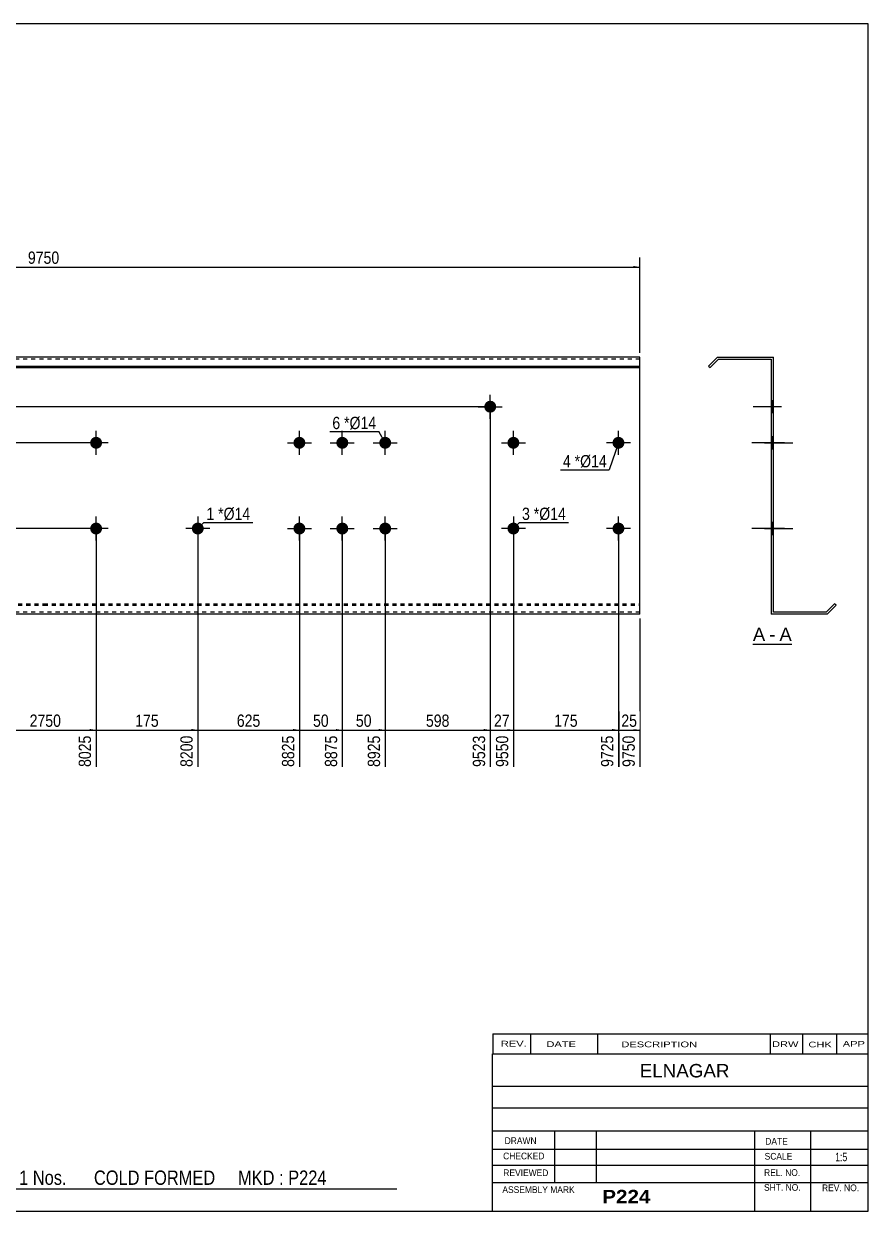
# Model space of a CAD drawing. Header units: millimetres. Extents: x -71 to 331, y -169 to 108.
# Drawn here: x 134.4 to 331.2, y -169.2 to 107.8 of the extents above; entities that cross this region are included whole.
import ezdxf

# ---------------------------------------------------------------- set-up
doc = ezdxf.new("R2010")
doc.units = ezdxf.units.MM
doc.linetypes.add('DXK_LINE_DOT1', pattern=[1.8814, 0.9407, -0.9407])
doc.styles.add('Arial', font='ARIAL.TTF', dxfattribs={"height": 0.2})
doc.styles.add('Arial Bold', font='ARIALBD.TTF', dxfattribs={"height": 0.2})
doc.styles.add('Arial Narrow', font='ARIALN.TTF', dxfattribs={"height": 0.2})

# ---------------------------------------------------------------- blocks, each defined once
blk = doc.blocks.new('Unknown-629085138-1893')
at = {"color": 5, "linetype": 'Continuous'}
for p, q in [((331.25, 107.75), (-68.75, 107.75)), ((-68.75, 107.75), (-68.75, -169.25)), ((331.25, -169.25), (331.25, 107.75)), ((-68.75, -169.25), (331.25, -169.25))]:
    blk.add_line(p, q, dxfattribs=at)
at = {"color": 174, "linetype": 'Continuous', "style": 'Arial'}
blk.add_text('Tekla structures', height=1.9102, rotation=90, dxfattribs=at).set_placement((-69.25, -168.75))
blk = doc.blocks.new('Unknown-629085138-12 - 1237')
at = {"color": 7, "linetype": 'Continuous'}
blk.add_line((304.37, -36.95), (313.4, -36.95), dxfattribs=at)
at = {"color": 0, "linetype": 'Continuous'}
blk.add_wipeout([(307.22, -36.2), (307.22, -33), (304.37, -33), (304.37, -36.2)], dxfattribs=at)
blk.add_wipeout([(309.6, -36.2), (309.6, -33), (308.18, -33), (308.18, -36.2)], dxfattribs=at)
at = {"color": 96, "linetype": 'Continuous', "style": 'Arial'}
blk.add_text('A', height=3.06, dxfattribs=at).set_placement((304.37, -36.2))
at = {"color": 0, "linetype": 'Continuous'}
blk.add_wipeout([(313.4, -36.2), (313.4, -33), (310.56, -33), (310.56, -36.2)], dxfattribs=at)
at = {"color": 96, "linetype": 'Continuous', "style": 'Arial'}
for s, p in [('A', (310.56, -36.2)), ('-', (308.18, -36.2))]:
    blk.add_text(s, height=3.06, dxfattribs=at).set_placement(p)
blk = doc.blocks.new('Part-629085138-1218 - 1203')
at = {"color": 2, "linetype": 'Continuous'}
for p, q in [((0, 30), (0, -30)), ((17.19, 30), (0, 30)), ((0, 27.88), (17.19, 27.88)), ((47.08, 30), (17.29, 30)), ((17.29, 27.88), (47.08, 27.88)), ((91.57, 30), (47.18, 30)), ((47.18, 27.88), (91.57, 27.88)), ((116.06, 30), (91.67, 30)), ((91.67, 27.88), (116.06, 27.88)), ((138.96, 30), (116.16, 30)), ((116.16, 27.88), (138.96, 27.88)), ((163.45, 30), (139.06, 30)), ((139.06, 27.88), (163.45, 27.88)), ((186.35, 30), (163.55, 30)), ((163.55, 27.88), (186.35, 27.88)), ((230.83, 30), (186.45, 30)), ((186.45, 27.88), (230.83, 27.88)), ((260.72, 30), (230.93, 30)), ((230.93, 27.88), (260.72, 27.88)), ((278.02, 30), (260.82, 30)), ((260.82, 27.88), (278.02, 27.88)), ((278.02, 27.88), (278.02, 30)), ((278.02, -30), (278.02, 27.88)), ((0, 27.53), (17.19, 27.53)), ((17.29, 27.53), (47.08, 27.53)), ((47.18, 27.53), (91.57, 27.53)), ((91.67, 27.53), (116.06, 27.53)), ((116.16, 27.53), (138.96, 27.53)), ((139.06, 27.53), (163.45, 27.53)), ((163.55, 27.53), (186.35, 27.53)), ((186.45, 27.53), (230.83, 27.53)), ((230.93, 27.53), (260.72, 27.53)), ((260.82, 27.53), (278.02, 27.53)), ((17.19, -30), (0, -30)), ((47.08, -30), (17.29, -30)), ((91.57, -30), (47.18, -30)), ((116.06, -30), (91.67, -30)), ((138.96, -30), (116.16, -30)), ((163.45, -30), (139.06, -30)), ((186.35, -30), (163.55, -30)), ((230.83, -30), (186.45, -30)), ((260.72, -30), (230.93, -30)), ((278.02, -30), (260.82, -30))]:
    blk.add_line(p, q, dxfattribs=at)
at = {"color": 7, "linetype": 'DXK_LINE_DOT1'}
for p, q in [((17.19, 29.5), (0, 29.5)), ((47.08, 29.5), (17.29, 29.5)), ((91.57, 29.5), (47.18, 29.5)), ((116.06, 29.5), (91.67, 29.5)), ((138.96, 29.5), (116.16, 29.5)), ((163.45, 29.5), (139.06, 29.5)), ((186.35, 29.5), (163.55, 29.5)), ((230.83, 29.5), (186.45, 29.5)), ((260.72, 29.5), (230.93, 29.5)), ((278.02, 29.5), (260.82, 29.5)), ((0, -27.53), (17.19, -27.53)), ((17.29, -27.53), (47.08, -27.53)), ((47.18, -27.53), (91.57, -27.53)), ((91.67, -27.53), (116.06, -27.53)), ((116.16, -27.53), (138.96, -27.53)), ((139.06, -27.53), (163.45, -27.53)), ((163.55, -27.53), (186.35, -27.53)), ((186.45, -27.53), (230.83, -27.53)), ((230.93, -27.53), (260.72, -27.53)), ((260.82, -27.53), (278.02, -27.53)), ((0, -27.88), (17.19, -27.88)), ((17.19, -29.5), (0, -29.5)), ((17.29, -27.88), (47.08, -27.88)), ((47.08, -29.5), (17.29, -29.5)), ((47.18, -27.88), (91.57, -27.88)), ((91.57, -29.5), (47.18, -29.5)), ((91.67, -27.88), (116.06, -27.88)), ((116.06, -29.5), (91.67, -29.5)), ((116.16, -27.88), (138.96, -27.88)), ((138.96, -29.5), (116.16, -29.5)), ((139.06, -27.88), (163.45, -27.88)), ((163.45, -29.5), (139.06, -29.5)), ((163.55, -27.88), (186.35, -27.88)), ((186.35, -29.5), (163.55, -29.5)), ((186.45, -27.88), (230.83, -27.88)), ((230.83, -29.5), (186.45, -29.5)), ((230.93, -27.88), (260.72, -27.88)), ((260.72, -29.5), (230.93, -29.5)), ((260.82, -27.88), (278.02, -27.88)), ((278.02, -29.5), (260.82, -29.5))]:
    blk.add_line(p, q, dxfattribs=at)
blk = doc.blocks.new('Bolt-629085138-1219 - 1203')
at = {"linetype": 'Continuous'}
for points in [[(197.24, 10, -1), (200.04, 10, -1)], [(207.24, 10, -1), (210.04, 10, -1)], [(217.24, 10, -1), (220.04, 10, -1)], [(197.24, -10, -1), (200.04, -10, -1)], [(207.24, -10, -1), (210.04, -10, -1)], [(217.24, -10, -1), (220.04, -10, -1)]]:
    blk.add_hatch(color=3, dxfattribs=at).paths.add_polyline_path(points)
at = {"color": 3, "linetype": 'Continuous'}
for p, q in [((198.64, 7.2), (198.64, 12.8)), ((208.64, 7.2), (208.64, 12.8)), ((218.64, 7.2), (218.64, 12.8)), ((195.84, 10), (201.44, 10)), ((205.84, 10), (211.44, 10)), ((215.84, 10), (221.44, 10)), ((198.64, -12.8), (198.64, -7.2)), ((208.64, -12.8), (208.64, -7.2)), ((218.64, -12.8), (218.64, -7.2)), ((195.84, -10), (201.44, -10)), ((205.84, -10), (211.44, -10)), ((215.84, -10), (221.44, -10))]:
    blk.add_line(p, q, dxfattribs=at)
blk = doc.blocks.new('Bolt-629085138-1220 - 1203')
at = {"linetype": 'Continuous'}
blk.add_hatch(color=3, dxfattribs=at).paths.add_polyline_path([(241.73, 18.42, -1), (244.53, 18.42, -1)])
at = {"color": 3, "linetype": 'Continuous'}
for p, q in [((243.13, 15.62), (243.13, 21.22)), ((240.33, 18.42), (245.93, 18.42))]:
    blk.add_line(p, q, dxfattribs=at)
blk = doc.blocks.new('Bolt-629085138-1221 - 1203')
at = {"linetype": 'Continuous'}
blk.add_hatch(color=3, dxfattribs=at).paths.add_polyline_path([(247.13, 10, -1), (249.93, 10, -1)])
at = {"color": 3, "linetype": 'Continuous'}
for p, q in [((248.53, 7.2), (248.53, 12.8)), ((245.73, 10), (251.33, 10))]:
    blk.add_line(p, q, dxfattribs=at)
blk = doc.blocks.new('Bolt-629085138-1222 - 1203')
at = {"linetype": 'Continuous'}
blk.add_hatch(color=3, dxfattribs=at).paths.add_polyline_path([(176.35, -10, -1), (173.55, -10, -1)])
at = {"color": 3, "linetype": 'Continuous'}
for p, q in [((174.95, -7.2), (174.95, -12.8)), ((177.75, -10), (172.15, -10))]:
    blk.add_line(p, q, dxfattribs=at)
blk = doc.blocks.new('Bolt-629085138-1229 - 1203')
at = {"linetype": 'Continuous'}
blk.add_hatch(color=3, dxfattribs=at).paths.add_polyline_path([(249.93, -10, -1), (247.13, -10, -1)])
at = {"color": 3, "linetype": 'Continuous'}
for p, q in [((248.53, -7.2), (248.53, -12.8)), ((251.33, -10), (245.73, -10))]:
    blk.add_line(p, q, dxfattribs=at)
blk = doc.blocks.new('Bolt-629085138-1230 - 1203')
at = {"linetype": 'Continuous'}
for points in [[(149.85, 10, -1), (152.65, 10, -1)], [(271.62, 10, -1), (274.42, 10, -1)]]:
    blk.add_hatch(color=3, dxfattribs=at).paths.add_polyline_path(points)
at = {"color": 3, "linetype": 'Continuous'}
for p, q in [((151.25, 7.2), (151.25, 12.8)), ((273.02, 7.2), (273.02, 12.8)), ((154.05, 10), (148.45, 10)), ((275.82, 10), (270.22, 10))]:
    blk.add_line(p, q, dxfattribs=at)
blk = doc.blocks.new('Bolt-629085138-1231 - 1203')
at = {"linetype": 'Continuous'}
for points in [[(149.85, -10, -1), (152.65, -10, -1)], [(271.62, -10, -1), (274.42, -10, -1)]]:
    blk.add_hatch(color=3, dxfattribs=at).paths.add_polyline_path(points)
at = {"color": 3, "linetype": 'Continuous'}
for p, q in [((151.25, -12.8), (151.25, -7.2)), ((273.02, -12.8), (273.02, -7.2)), ((154.05, -10), (148.45, -10)), ((275.82, -10), (270.22, -10))]:
    blk.add_line(p, q, dxfattribs=at)
blk = doc.blocks.new('Bolt-629085138-1240 - 1237')
at = {"linetype": 'Continuous'}
for points in [[(308.64, 11.4), (308.64, 8.6), (309.14, 8.6), (309.14, 11.4)], [(308.64, 11.4), (308.64, 8.6), (309.14, 8.6), (309.14, 11.4)], [(308.64, 11.4), (308.64, 8.6), (309.14, 8.6), (309.14, 11.4)], [(308.64, -8.6), (308.64, -11.4), (309.14, -11.4), (309.14, -8.6)], [(308.64, -8.6), (308.64, -11.4), (309.14, -11.4), (309.14, -8.6)], [(308.64, -8.6), (308.64, -11.4), (309.14, -11.4), (309.14, -8.6)]]:
    blk.add_hatch(color=3, dxfattribs=at).paths.add_polyline_path(points)
at = {"color": 3, "linetype": 'Continuous'}
for p, q in [((309.14, 11.4), (308.64, 11.4)), ((309.14, 11.4), (308.64, 11.4)), ((309.14, 11.4), (308.64, 11.4)), ((311.74, 10), (304.14, 10)), ((311.74, 10), (304.14, 10)), ((311.74, 10), (304.14, 10)), ((309.14, 8.6), (308.64, 8.6)), ((309.14, 8.6), (308.64, 8.6)), ((309.14, 8.6), (308.64, 8.6)), ((311.74, -10), (304.14, -10)), ((311.74, -10), (304.14, -10)), ((311.74, -10), (304.14, -10)), ((309.14, -8.6), (308.64, -8.6)), ((309.14, -8.6), (308.64, -8.6)), ((309.14, -8.6), (308.64, -8.6)), ((309.14, -11.4), (308.64, -11.4)), ((309.14, -11.4), (308.64, -11.4)), ((309.14, -11.4), (308.64, -11.4))]:
    blk.add_line(p, q, dxfattribs=at)
blk = doc.blocks.new('Part-629085138-1239 - 1237')
at = {"color": 2, "linetype": 'Continuous'}
for p, q in [((296.14, 30), (294.02, 27.88)), ((294.02, 27.88), (294.37, 27.53)), ((294.37, 27.53), (296.34, 29.5)), ((296.14, 30), (309.14, 30)), ((296.34, 29.5), (308.64, 29.5)), ((308.64, 29.5), (308.64, -30)), ((309.14, -29.5), (309.14, 30)), ((323.4, -27.53), (321.43, -29.5)), ((323.76, -27.88), (323.4, -27.53)), ((321.64, -30), (308.64, -30)), ((321.43, -29.5), (309.14, -29.5)), ((321.64, -30), (323.76, -27.88))]:
    blk.add_line(p, q, dxfattribs=at)
blk = doc.blocks.new('Bolt-629085138-1241 - 1237')
at = {"linetype": 'Continuous'}
blk.add_hatch(color=3, dxfattribs=at).paths.add_polyline_path([(308.64, 19.82), (308.64, 17.02), (309.14, 17.02), (309.14, 19.82)])
at = {"color": 3, "linetype": 'Continuous'}
for p, q in [((309.14, 19.82), (308.64, 19.82)), ((311.04, 18.42), (304.44, 18.42)), ((309.14, 17.02), (308.64, 17.02))]:
    blk.add_line(p, q, dxfattribs=at)
blk = doc.blocks.new('Bolt-629085138-1242 - 1237')
at = {"linetype": 'Continuous'}
blk.add_hatch(color=3, dxfattribs=at).paths.add_polyline_path([(308.64, 11.4), (308.64, 8.6), (309.14, 8.6), (309.14, 11.4)])
at = {"color": 3, "linetype": 'Continuous'}
for p, q in [((309.14, 11.4), (308.64, 11.4)), ((311.04, 10), (304.44, 10)), ((309.14, 8.6), (308.64, 8.6))]:
    blk.add_line(p, q, dxfattribs=at)
blk = doc.blocks.new('Bolt-629085138-1243 - 1237')
at = {"linetype": 'Continuous'}
blk.add_hatch(color=3, dxfattribs=at).paths.add_polyline_path([(309.14, -11.4), (309.14, -8.6), (308.64, -8.6), (308.64, -11.4)])
at = {"color": 3, "linetype": 'Continuous'}
for p, q in [((309.14, -8.6), (308.64, -8.6)), ((310.74, -10), (308.64, -10)), ((309.14, -11.4), (308.64, -11.4))]:
    blk.add_line(p, q, dxfattribs=at)
blk = doc.blocks.new('Bolt-629085138-1244 - 1237')
at = {"linetype": 'Continuous'}
for points in [[(308.64, 11.4), (308.64, 8.6), (309.14, 8.6), (309.14, 11.4)], [(308.64, 11.4), (308.64, 8.6), (309.14, 8.6), (309.14, 11.4)], [(308.64, 11.4), (308.64, 8.6), (309.14, 8.6), (309.14, 11.4)], [(308.64, -8.6), (308.64, -11.4), (309.14, -11.4), (309.14, -8.6)], [(308.64, -8.6), (308.64, -11.4), (309.14, -11.4), (309.14, -8.6)], [(308.64, -8.6), (308.64, -11.4), (309.14, -11.4), (309.14, -8.6)]]:
    blk.add_hatch(color=3, dxfattribs=at).paths.add_polyline_path(points)
at = {"color": 3, "linetype": 'Continuous'}
for p, q in [((309.14, 11.4), (308.64, 11.4)), ((309.14, 11.4), (308.64, 11.4)), ((309.14, 11.4), (308.64, 11.4)), ((311.74, 10), (304.14, 10)), ((311.74, 10), (304.14, 10)), ((311.74, 10), (304.14, 10)), ((309.14, 8.6), (308.64, 8.6)), ((309.14, 8.6), (308.64, 8.6)), ((309.14, 8.6), (308.64, 8.6)), ((311.74, -10), (304.14, -10)), ((311.74, -10), (304.14, -10)), ((311.74, -10), (304.14, -10)), ((309.14, -8.6), (308.64, -8.6)), ((309.14, -8.6), (308.64, -8.6)), ((309.14, -8.6), (308.64, -8.6)), ((309.14, -11.4), (308.64, -11.4)), ((309.14, -11.4), (308.64, -11.4)), ((309.14, -11.4), (308.64, -11.4))]:
    blk.add_line(p, q, dxfattribs=at)
blk = doc.blocks.new('Bolt-629085138-1245 - 1237')
at = {"linetype": 'Continuous'}
blk.add_hatch(color=3, dxfattribs=at).paths.add_polyline_path([(308.64, 19.82), (308.64, 17.02), (309.14, 17.02), (309.14, 19.82)])
at = {"color": 3, "linetype": 'Continuous'}
for p, q in [((309.14, 19.82), (308.64, 19.82)), ((310.99, 18.42), (304.39, 18.42)), ((309.14, 17.02), (308.64, 17.02))]:
    blk.add_line(p, q, dxfattribs=at)
blk = doc.blocks.new('Bolt-629085138-1246 - 1237')
at = {"linetype": 'Continuous'}
blk.add_hatch(color=3, dxfattribs=at).paths.add_polyline_path([(309.14, -11.4), (309.14, -8.6), (308.64, -8.6), (308.64, -11.4)])
at = {"color": 3, "linetype": 'Continuous'}
for p, q in [((309.14, -8.6), (308.64, -8.6)), ((310.74, -10), (308.64, -10)), ((309.14, -11.4), (308.64, -11.4))]:
    blk.add_line(p, q, dxfattribs=at)
blk = doc.blocks.new('Bolt-629085138-1247 - 1237')
at = {"linetype": 'Continuous'}
blk.add_hatch(color=3, dxfattribs=at).paths.add_polyline_path([(308.64, 11.4), (308.64, 8.6), (309.14, 8.6), (309.14, 11.4)])
at = {"color": 3, "linetype": 'Continuous'}
for p, q in [((309.14, 11.4), (308.64, 11.4)), ((310.99, 10), (304.39, 10)), ((309.14, 8.6), (308.64, 8.6))]:
    blk.add_line(p, q, dxfattribs=at)
blk = doc.blocks.new('Bolt-629085138-1248 - 1237')
at = {"linetype": 'Continuous'}
blk.add_hatch(color=3, dxfattribs=at).paths.add_polyline_path([(308.64, 11.4), (308.64, 8.6), (309.14, 8.6), (309.14, 11.4)])
blk.add_hatch(color=3, dxfattribs=at).paths.add_polyline_path([(308.64, 11.4), (308.64, 8.6), (309.14, 8.6), (309.14, 11.4)])
at = {"color": 3, "linetype": 'Continuous'}
for p, q in [((308.64, 11.4), (309.14, 11.4)), ((308.64, 11.4), (309.14, 11.4)), ((307.04, 10), (313.64, 10)), ((307.04, 10), (313.64, 10)), ((308.64, 8.6), (309.14, 8.6)), ((308.64, 8.6), (309.14, 8.6))]:
    blk.add_line(p, q, dxfattribs=at)
blk = doc.blocks.new('Bolt-629085138-1249 - 1237')
at = {"linetype": 'Continuous'}
blk.add_hatch(color=3, dxfattribs=at).paths.add_polyline_path([(308.64, -8.6), (308.64, -11.4), (309.14, -11.4), (309.14, -8.6)])
blk.add_hatch(color=3, dxfattribs=at).paths.add_polyline_path([(308.64, -8.6), (308.64, -11.4), (309.14, -11.4), (309.14, -8.6)])
at = {"color": 3, "linetype": 'Continuous'}
for p, q in [((307.04, -10), (313.64, -10)), ((307.04, -10), (313.64, -10)), ((308.64, -8.6), (309.14, -8.6)), ((308.64, -8.6), (309.14, -8.6)), ((308.64, -11.4), (309.14, -11.4)), ((308.64, -11.4), (309.14, -11.4))]:
    blk.add_line(p, q, dxfattribs=at)
blk = doc.blocks.new('Bolt-629085138-1250 - 1237')
at = {"linetype": 'Continuous'}
blk.add_hatch(color=3, dxfattribs=at).paths.add_polyline_path([(309.14, -11.4), (309.14, -8.6), (308.64, -8.6), (308.64, -11.4)])
at = {"color": 3, "linetype": 'Continuous'}
for p, q in [((309.14, -8.6), (308.64, -8.6)), ((310.74, -10), (308.64, -10)), ((309.14, -11.4), (308.64, -11.4))]:
    blk.add_line(p, q, dxfattribs=at)
blk = doc.blocks.new('Bolt-629085138-1251 - 1237')
at = {"linetype": 'Continuous'}
blk.add_hatch(color=3, dxfattribs=at).paths.add_polyline_path([(308.64, 11.4), (308.64, 8.6), (309.14, 8.6), (309.14, 11.4)])
blk.add_hatch(color=3, dxfattribs=at).paths.add_polyline_path([(308.64, 11.4), (308.64, 8.6), (309.14, 8.6), (309.14, 11.4)])
at = {"color": 3, "linetype": 'Continuous'}
for p, q in [((308.64, 11.4), (309.14, 11.4)), ((308.64, 11.4), (309.14, 11.4)), ((307.04, 10), (313.64, 10)), ((307.04, 10), (313.64, 10)), ((308.64, 8.6), (309.14, 8.6)), ((308.64, 8.6), (309.14, 8.6))]:
    blk.add_line(p, q, dxfattribs=at)
blk = doc.blocks.new('Bolt-629085138-1252 - 1237')
at = {"linetype": 'Continuous'}
blk.add_hatch(color=3, dxfattribs=at).paths.add_polyline_path([(308.64, -8.6), (308.64, -11.4), (309.14, -11.4), (309.14, -8.6)])
blk.add_hatch(color=3, dxfattribs=at).paths.add_polyline_path([(308.64, -8.6), (308.64, -11.4), (309.14, -11.4), (309.14, -8.6)])
at = {"color": 3, "linetype": 'Continuous'}
for p, q in [((307.04, -10), (313.64, -10)), ((307.04, -10), (313.64, -10)), ((308.64, -8.6), (309.14, -8.6)), ((308.64, -8.6), (309.14, -8.6)), ((308.64, -11.4), (309.14, -11.4)), ((308.64, -11.4), (309.14, -11.4))]:
    blk.add_line(p, q, dxfattribs=at)
blk = doc.blocks.new('Bolt-629085138-1253 - 1237')
at = {"linetype": 'Continuous'}
for points in [[(309.14, 8.6), (309.14, 11.4), (308.64, 11.4), (308.64, 8.6)], [(309.14, -11.4), (309.14, -8.6), (308.64, -8.6), (308.64, -11.4)]]:
    blk.add_hatch(color=3, dxfattribs=at).paths.add_polyline_path(points)
at = {"color": 3, "linetype": 'Continuous'}
for p, q in [((309.14, 11.4), (308.64, 11.4)), ((309.14, 10), (304.64, 10)), ((309.14, 8.6), (308.64, 8.6)), ((309.14, -10), (304.64, -10)), ((309.14, -8.6), (308.64, -8.6)), ((309.14, -11.4), (308.64, -11.4))]:
    blk.add_line(p, q, dxfattribs=at)
blk = doc.blocks.new('StraightDimension-629085138-1348 - 1203')
at = {"linetype": 'Continuous'}
for points in [[(-12.25, 28.5), (-12, 30), (-11.75, 28.5)], [(-11.75, 19.92), (-12, 18.42), (-12.25, 19.92)]]:
    blk.add_hatch(color=7, dxfattribs=at).paths.add_polyline_path(points)
at = {"color": 7, "linetype": 'Continuous'}
for p, q in [((-1, 30), (-14.25, 30)), ((-12, 18.42), (-12, 30)), ((242.13, 18.42), (-14.25, 18.42))]:
    blk.add_line(p, q, dxfattribs=at)
at = {"color": 0}
blk.add_wipeout([(-12.15, 26.64), (-16.35, 26.64), (-16.35, 21.78), (-12.15, 21.78)], dxfattribs=at)
at = {"color": 3, "style": 'Arial Narrow'}
blk.add_text('58', height=2.863, rotation=90.0002, dxfattribs=at).set_placement((-12.75, 22.38))
blk = doc.blocks.new('StraightDimension-629085138-1350 - 1203')
at = {"linetype": 'Continuous'}
for points in [[(-12.25, 8.5), (-12, 10), (-11.75, 8.5)], [(-11.75, -8.5), (-12, -10), (-12.25, -8.5)]]:
    blk.add_hatch(color=7, dxfattribs=at).paths.add_polyline_path(points)
at = {"color": 7, "linetype": 'Continuous'}
for p, q in [((150.25, 10), (-14.25, 10)), ((-12, -10), (-12, 10)), ((150.25, -10), (-14.25, -10))]:
    blk.add_line(p, q, dxfattribs=at)
at = {"color": 0}
blk.add_wipeout([(-12.15, 3.34), (-16.35, 3.34), (-16.35, -3.34), (-12.15, -3.34)], dxfattribs=at)
at = {"color": 3, "style": 'Arial Narrow'}
blk.add_text('100', height=2.863, rotation=90.0002, dxfattribs=at).set_placement((-12.75, -2.74))
blk = doc.blocks.new('StraightDimension-629085138-1351 - 1203')
at = {"linetype": 'Continuous'}
for points in [[(-12.25, -11.5), (-12, -10), (-11.75, -11.5)], [(-11.75, -28.5), (-12, -30), (-12.25, -28.5)]]:
    blk.add_hatch(color=7, dxfattribs=at).paths.add_polyline_path(points)
at = {"color": 7, "linetype": 'Continuous'}
for p, q in [((150.25, -10), (-14.25, -10)), ((-12, -30), (-12, -10)), ((-1, -30), (-14.25, -30))]:
    blk.add_line(p, q, dxfattribs=at)
at = {"color": 0}
blk.add_wipeout([(-12.15, -16.66), (-16.35, -16.66), (-16.35, -23.34), (-12.15, -23.34)], dxfattribs=at)
at = {"color": 3, "style": 'Arial Narrow'}
blk.add_text('100', height=2.863, rotation=90.0002, dxfattribs=at).set_placement((-12.75, -22.74))
blk = doc.blocks.new('StraightDimension-629085138-1272 - 1203')
at = {"linetype": 'Continuous'}
blk.add_hatch(color=7, dxfattribs=at).paths.add_polyline_path([(207.14, -56.75), (208.64, -57), (207.14, -57.25)])
at = {"color": 7, "linetype": 'Continuous'}
for p, q in [((198.64, -11), (198.64, -65.61)), ((208.64, -11), (208.64, -65.61)), ((198.64, -57), (208.64, -57))]:
    blk.add_line(p, q, dxfattribs=at)
at = {"color": 0}
blk.add_wipeout([(206.07, -56.85), (206.07, -52.65), (201.21, -52.65), (201.21, -56.85)], dxfattribs=at)
at = {"color": 3, "style": 'Arial Narrow'}
blk.add_text('50', height=2.863, dxfattribs=at).set_placement((201.81, -56.25))
at = {"color": 0, "linetype": 'Continuous'}
blk.add_wipeout([(208.04, -57.7), (203.84, -57.7), (203.84, -66.21), (208.04, -66.21)], dxfattribs=at)
at = {"color": 3, "linetype": 'Continuous', "style": 'Arial Narrow'}
blk.add_text('8875', height=2.863, rotation=90.0002, dxfattribs=at).set_placement((207.44, -65.61))
blk = doc.blocks.new('StraightDimension-629085138-1267 - 1203')
at = {"linetype": 'Continuous'}
blk.add_hatch(color=7, dxfattribs=at).paths.add_polyline_path([(276.52, -56.75), (278.02, -57), (276.52, -57.25)])
at = {"color": 7, "linetype": 'Continuous'}
for p, q in [((273.02, -11), (273.02, -65.61)), ((278.02, -31), (278.02, -65.61)), ((273.02, -57), (278.02, -57))]:
    blk.add_line(p, q, dxfattribs=at)
at = {"color": 0}
blk.add_wipeout([(277.94, -56.85), (277.94, -52.65), (273.09, -52.65), (273.09, -56.85)], dxfattribs=at)
at = {"color": 3, "style": 'Arial Narrow'}
blk.add_text('25', height=2.863, dxfattribs=at).set_placement((273.69, -56.25))
at = {"color": 0, "linetype": 'Continuous'}
blk.add_wipeout([(277.42, -57.7), (273.22, -57.7), (273.22, -66.21), (277.42, -66.21)], dxfattribs=at)
at = {"color": 3, "linetype": 'Continuous', "style": 'Arial Narrow'}
blk.add_text('9750', height=2.863, rotation=90.0002, dxfattribs=at).set_placement((276.82, -65.61))
blk = doc.blocks.new('StraightDimension-629085138-1268 - 1203')
at = {"linetype": 'Continuous'}
blk.add_hatch(color=7, dxfattribs=at).paths.add_polyline_path([(271.52, -56.75), (273.02, -57), (271.52, -57.25)])
at = {"color": 7, "linetype": 'Continuous'}
for p, q in [((248.53, -11), (248.53, -65.61)), ((273.02, -11), (273.02, -65.61)), ((248.53, -57), (273.02, -57))]:
    blk.add_line(p, q, dxfattribs=at)
at = {"color": 0}
blk.add_wipeout([(264.11, -56.85), (264.11, -52.65), (257.43, -52.65), (257.43, -56.85)], dxfattribs=at)
at = {"color": 0, "linetype": 'Continuous'}
blk.add_wipeout([(272.42, -57.7), (268.22, -57.7), (268.22, -66.21), (272.42, -66.21)], dxfattribs=at)
at = {"color": 3, "style": 'Arial Narrow'}
blk.add_text('175', height=2.863, dxfattribs=at).set_placement((258.03, -56.25))
at = {"color": 3, "linetype": 'Continuous', "style": 'Arial Narrow'}
blk.add_text('9725', height=2.863, rotation=90.0002, dxfattribs=at).set_placement((271.82, -65.61))
blk = doc.blocks.new('StraightDimension-629085138-1269 - 1203')
at = {"linetype": 'Continuous'}
blk.add_hatch(color=7, dxfattribs=at).paths.add_polyline_path([(247.03, -56.75), (248.53, -57), (247.03, -57.25)])
at = {"color": 7, "linetype": 'Continuous'}
for p, q in [((243.13, 17.42), (243.13, -65.61)), ((248.53, -11), (248.53, -65.61)), ((243.13, -57), (248.53, -57))]:
    blk.add_line(p, q, dxfattribs=at)
at = {"color": 0}
blk.add_wipeout([(248.26, -56.85), (248.26, -52.65), (243.4, -52.65), (243.4, -56.85)], dxfattribs=at)
at = {"color": 3, "style": 'Arial Narrow'}
blk.add_text('27', height=2.863, dxfattribs=at).set_placement((244, -56.25))
at = {"color": 0, "linetype": 'Continuous'}
blk.add_wipeout([(247.93, -57.7), (243.73, -57.7), (243.73, -66.21), (247.93, -66.21)], dxfattribs=at)
at = {"color": 3, "linetype": 'Continuous', "style": 'Arial Narrow'}
blk.add_text('9550', height=2.863, rotation=90.0002, dxfattribs=at).set_placement((247.33, -65.61))
blk = doc.blocks.new('StraightDimension-629085138-1270 - 1203')
at = {"linetype": 'Continuous'}
blk.add_hatch(color=7, dxfattribs=at).paths.add_polyline_path([(241.63, -56.75), (243.13, -57), (241.63, -57.25)])
at = {"color": 7, "linetype": 'Continuous'}
for p, q in [((243.13, 17.42), (243.13, -65.61)), ((218.64, -11), (218.64, -65.61)), ((218.64, -57), (243.13, -57))]:
    blk.add_line(p, q, dxfattribs=at)
at = {"color": 0}
blk.add_wipeout([(234.23, -56.85), (234.23, -52.65), (227.54, -52.65), (227.54, -56.85)], dxfattribs=at)
at = {"color": 0, "linetype": 'Continuous'}
blk.add_wipeout([(242.53, -57.7), (238.33, -57.7), (238.33, -66.21), (242.53, -66.21)], dxfattribs=at)
at = {"color": 3, "style": 'Arial Narrow'}
blk.add_text('598', height=2.863, dxfattribs=at).set_placement((228.14, -56.25))
at = {"color": 3, "linetype": 'Continuous', "style": 'Arial Narrow'}
blk.add_text('9523', height=2.863, rotation=90.0002, dxfattribs=at).set_placement((241.93, -65.61))
blk = doc.blocks.new('StraightDimension-629085138-1271 - 1203')
at = {"linetype": 'Continuous'}
blk.add_hatch(color=7, dxfattribs=at).paths.add_polyline_path([(217.14, -56.75), (218.64, -57), (217.14, -57.25)])
at = {"color": 7, "linetype": 'Continuous'}
for p, q in [((208.64, -11), (208.64, -65.61)), ((218.64, -11), (218.64, -65.61)), ((208.64, -57), (218.64, -57))]:
    blk.add_line(p, q, dxfattribs=at)
at = {"color": 0}
blk.add_wipeout([(216.07, -56.85), (216.07, -52.65), (211.21, -52.65), (211.21, -56.85)], dxfattribs=at)
at = {"color": 3, "style": 'Arial Narrow'}
blk.add_text('50', height=2.863, dxfattribs=at).set_placement((211.81, -56.25))
at = {"color": 0, "linetype": 'Continuous'}
blk.add_wipeout([(218.04, -57.7), (213.84, -57.7), (213.84, -66.21), (218.04, -66.21)], dxfattribs=at)
at = {"color": 3, "linetype": 'Continuous', "style": 'Arial Narrow'}
blk.add_text('8925', height=2.863, rotation=90.0002, dxfattribs=at).set_placement((217.44, -65.61))
blk = doc.blocks.new('StraightDimension-629085138-1273 - 1203')
at = {"linetype": 'Continuous'}
blk.add_hatch(color=7, dxfattribs=at).paths.add_polyline_path([(197.14, -56.75), (198.64, -57), (197.14, -57.25)])
at = {"color": 7, "linetype": 'Continuous'}
for p, q in [((174.95, -11), (174.95, -65.61)), ((198.64, -11), (198.64, -65.61)), ((174.95, -57), (198.64, -57))]:
    blk.add_line(p, q, dxfattribs=at)
at = {"color": 0}
blk.add_wipeout([(190.13, -56.85), (190.13, -52.65), (183.45, -52.65), (183.45, -56.85)], dxfattribs=at)
at = {"color": 0, "linetype": 'Continuous'}
blk.add_wipeout([(198.04, -57.7), (193.84, -57.7), (193.84, -66.21), (198.04, -66.21)], dxfattribs=at)
at = {"color": 3, "style": 'Arial Narrow'}
blk.add_text('625', height=2.863, dxfattribs=at).set_placement((184.05, -56.25))
at = {"color": 3, "linetype": 'Continuous', "style": 'Arial Narrow'}
blk.add_text('8825', height=2.863, rotation=90.0002, dxfattribs=at).set_placement((197.44, -65.61))
blk = doc.blocks.new('StraightDimension-629085138-1274 - 1203')
at = {"linetype": 'Continuous'}
blk.add_hatch(color=7, dxfattribs=at).paths.add_polyline_path([(173.45, -56.75), (174.95, -57), (173.45, -57.25)])
at = {"color": 7, "linetype": 'Continuous'}
for p, q in [((151.25, -11), (151.25, -65.61)), ((174.95, -11), (174.95, -65.61)), ((151.25, -57), (174.95, -57))]:
    blk.add_line(p, q, dxfattribs=at)
at = {"color": 0}
blk.add_wipeout([(166.44, -56.85), (166.44, -52.65), (159.76, -52.65), (159.76, -56.85)], dxfattribs=at)
at = {"color": 0, "linetype": 'Continuous'}
blk.add_wipeout([(174.35, -57.7), (170.15, -57.7), (170.15, -66.21), (174.35, -66.21)], dxfattribs=at)
at = {"color": 3, "style": 'Arial Narrow'}
blk.add_text('175', height=2.863, dxfattribs=at).set_placement((160.36, -56.25))
at = {"color": 3, "linetype": 'Continuous', "style": 'Arial Narrow'}
blk.add_text('8200', height=2.863, rotation=90.0002, dxfattribs=at).set_placement((173.75, -65.61))
blk = doc.blocks.new('StraightDimension-629085138-1275 - 1203')
at = {"linetype": 'Continuous'}
blk.add_hatch(color=7, dxfattribs=at).paths.add_polyline_path([(149.75, -56.75), (151.25, -57), (149.75, -57.25)])
at = {"color": 7, "linetype": 'Continuous'}
for p, q in [((127.56, -11), (127.56, -65.61)), ((151.25, -11), (151.25, -65.61)), ((127.56, -57), (151.25, -57))]:
    blk.add_line(p, q, dxfattribs=at)
at = {"color": 0}
blk.add_wipeout([(143.66, -56.85), (143.66, -52.65), (135.15, -52.65), (135.15, -56.85)], dxfattribs=at)
at = {"color": 0, "linetype": 'Continuous'}
blk.add_wipeout([(150.65, -57.7), (146.45, -57.7), (146.45, -66.21), (150.65, -66.21)], dxfattribs=at)
at = {"color": 3, "style": 'Arial Narrow'}
blk.add_text('2750', height=2.863, dxfattribs=at).set_placement((135.75, -56.25))
at = {"color": 3, "linetype": 'Continuous', "style": 'Arial Narrow'}
blk.add_text('8025', height=2.863, rotation=90.0002, dxfattribs=at).set_placement((150.05, -65.61))
blk = doc.blocks.new('StraightDimension-629085138-1349 - 1203')
at = {"linetype": 'Continuous'}
for points in [[(-12.25, 16.92), (-12, 18.42), (-11.75, 16.92)], [(-11.75, 11.5), (-12, 10), (-12.25, 11.5)]]:
    blk.add_hatch(color=7, dxfattribs=at).paths.add_polyline_path(points)
at = {"color": 7, "linetype": 'Continuous'}
for p, q in [((242.13, 18.42), (-14.25, 18.42)), ((-12, 10), (-12, 18.42)), ((150.25, 10), (-14.25, 10))]:
    blk.add_line(p, q, dxfattribs=at)
at = {"color": 0}
blk.add_wipeout([(-12.15, 16.64), (-16.35, 16.64), (-16.35, 11.78), (-12.15, 11.78)], dxfattribs=at)
at = {"color": 3, "style": 'Arial Narrow'}
blk.add_text('42', height=2.863, rotation=90.0002, dxfattribs=at).set_placement((-12.75, 12.38))
blk = doc.blocks.new('StraightDimension-629085138-1378 - 1203')
at = {"linetype": 'Continuous'}
for points in [[(1.5, 50.75), (0, 51), (1.5, 51.25)], [(276.52, 51.25), (278.02, 51), (276.52, 50.75)]]:
    blk.add_hatch(color=7, dxfattribs=at).paths.add_polyline_path(points)
at = {"color": 7, "linetype": 'Continuous'}
for p, q in [((0, 31), (0, 53.25)), ((278.02, 31), (278.02, 53.25)), ((0, 51), (278.02, 51))]:
    blk.add_line(p, q, dxfattribs=at)
at = {"color": 0}
blk.add_wipeout([(143.26, 51.15), (143.26, 55.35), (134.75, 55.35), (134.75, 51.15)], dxfattribs=at)
at = {"color": 3, "style": 'Arial Narrow'}
blk.add_text('9750', height=2.863, dxfattribs=at).set_placement((135.35, 51.75))
blk = doc.blocks.new('CBS_CALLOFF-629085138-1919')
at = {"color": 7, "linetype": 'Continuous'}
blk.add_line((105.13, -163.98), (221.36, -164), dxfattribs=at)
at = {"color": 3, "linetype": 'Continuous', "style": 'Arial Narrow'}
blk.add_text('QTY= 1 Nos.      COLD FORMED     MKD : P224', height=3.3405, dxfattribs=at).set_placement((122.13, -163.09))
blk = doc.blocks.new('CBS_NAME_BLOG-629085138-1920')
at = {"color": 7, "linetype": 'Continuous'}
for p, q in [((243.66, -132.5), (331.18, -132.5)), ((243.66, -169.21), (243.66, -132.5)), ((243.66, -140.04), (331.18, -140.04)), ((243.73, -145.09), (331.25, -145.09)), ((243.66, -150.46), (331.18, -150.46)), ((258.18, -162.57), (258.18, -150.47)), ((267.87, -162.54), (267.87, -150.47)), ((304.78, -169.21), (304.78, -150.48)), ((317.83, -169.21), (317.83, -150.47)), ((243.67, -154.76), (331.25, -154.74)), ((243.66, -158.51), (331.18, -158.51)), ((243.66, -162.55), (331.18, -162.55)), ((243.66, -169.25), (331.25, -169.25))]:
    blk.add_line(p, q, dxfattribs=at)
at = {"color": 3, "linetype": 'Continuous', "style": 'Arial'}
blk.add_text('ELNAGAR', height=3.133, dxfattribs=at).set_placement((277.98, -138.03))
at = {"color": 3, "linetype": 'Continuous'}
for s, height, style, width, p in [('DRAWN', 1.566, 'Arial', 0.9, (246.49, -153.57)), ('DATE', 1.566, 'Arial', 0.9, (307.25, -153.73)), ('CHECKED', 1.566, 'Arial', 0.9, (246.14, -157.14)), ('SCALE', 1.566, 'Arial', 0.9, (307.1, -157.21)), ('1:5', 1.957, 'Arial Narrow', 0.9, (323.55, -157.57)), ('REVIEWED', 1.566, 'Arial', 0.9, (246.18, -161.06)), ('REL. NO.', 1.566, 'Arial', 0.9, (306.96, -161.01)), ('ASSEMBLY MARK', 1.5663, 'Arial', 0.9, (245.96, -164.99)), ('SHT. NO.', 1.566, 'Arial', 0.9, (306.96, -164.48)), ('REV. NO.', 1.566, 'Arial', 0.9, (320.48, -164.57)), ('P224', 3.131, 'Arial Bold', 1.1, (269.24, -167.39))]:
    blk.add_text(s, height=height, dxfattribs=dict(at, style=style, width=width)).set_placement(p)
blk = doc.blocks.new('CBS_REVISION-629085138-1921')
at = {"color": 7, "linetype": 'Continuous'}
for p, q in [((243.74, -127.87), (331.24, -127.87)), ((243.74, -127.87), (243.74, -132.5)), ((252.54, -127.87), (252.54, -132.5)), ((268.13, -127.87), (268.13, -132.44)), ((308.39, -127.87), (308.39, -132.5)), ((315.93, -127.87), (315.93, -132.5)), ((323.88, -127.87), (323.88, -132.5)), ((243.74, -132.5), (331.24, -132.5))]:
    blk.add_line(p, q, dxfattribs=at)
at = {"color": 7, "style": 'Arial Narrow', "width": 1.7}
for s, height, p in [('REV.', 1.326, (245.6, -130.82)), ('DATE', 1.326, (256.23, -130.94)), ('DESCRIPTION', 1.3257, (273.71, -130.99)), ('DRW', 1.326, (308.82, -130.93)), ('CHK', 1.326, (317.31, -131.02)), ('APP', 1.326, (325.31, -130.87))]:
    blk.add_text(s, height=height, dxfattribs=at).set_placement(p)
blk = doc.blocks.new('MarkSet-629085138-1411 - 1203')
at = {"color": 0}
blk.add_wipeout([(261.9, 4.28), (261.9, 7.28), (260.08, 7.28), (260.08, 4.28)], dxfattribs=at)
blk.add_wipeout([(261.9, 4.28), (261.9, 7.28), (260.08, 7.28), (260.08, 4.28)], dxfattribs=at)
blk.add_wipeout([(264.08, 4.28), (264.08, 7.28), (262.8, 7.28), (262.8, 4.28)], dxfattribs=at)
blk.add_wipeout([(264.08, 4.28), (264.08, 7.28), (262.8, 7.28), (262.8, 4.28)], dxfattribs=at)
at = {"color": 3, "style": 'Arial Narrow'}
blk.add_text('4', height=2.86, dxfattribs=at).set_placement((260.08, 4.28))
at = {"color": 0}
blk.add_wipeout([(270.29, 4.28), (270.29, 7.28), (264.08, 7.28), (264.08, 4.28)], dxfattribs=at)
blk.add_wipeout([(270.29, 4.28), (270.29, 7.28), (264.08, 7.28), (264.08, 4.28)], dxfattribs=at)
at = {"color": 7, "linetype": 'Continuous'}
for p in [(273.02, 10), (259.48, 3.68)]:
    blk.add_line(p, (270.89, 3.68), dxfattribs=at)
at = {"color": 3, "style": 'Arial Narrow'}
for s, height, p in [('*', 2.86, (262.8, 4.28)), ('Ø14', 2.863, (264.08, 4.28))]:
    blk.add_text(s, height=height, dxfattribs=at).set_placement(p)
blk = doc.blocks.new('Mark-629085138-1414 - 1203')
at = {"color": 0}
blk.add_wipeout([(208.15, 13.2), (208.15, 16.2), (206.32, 16.2), (206.32, 13.2)], dxfattribs=at)
blk.add_wipeout([(208.15, 13.2), (208.15, 16.2), (206.32, 16.2), (206.32, 13.2)], dxfattribs=at)
blk.add_wipeout([(210.33, 13.2), (210.33, 16.2), (209.05, 16.2), (209.05, 13.2)], dxfattribs=at)
blk.add_wipeout([(210.33, 13.2), (210.33, 16.2), (209.05, 16.2), (209.05, 13.2)], dxfattribs=at)
at = {"color": 3, "style": 'Arial Narrow'}
blk.add_text('6', height=2.86, dxfattribs=at).set_placement((206.32, 13.2))
at = {"color": 0}
blk.add_wipeout([(216.54, 13.2), (216.54, 16.2), (210.33, 16.2), (210.33, 13.2)], dxfattribs=at)
blk.add_wipeout([(216.54, 13.2), (216.54, 16.2), (210.33, 16.2), (210.33, 13.2)], dxfattribs=at)
at = {"color": 7, "linetype": 'Continuous'}
for p in [(205.72, 12.6), (218.64, 10)]:
    blk.add_line(p, (217.14, 12.6), dxfattribs=at)
at = {"color": 3, "style": 'Arial Narrow'}
for s, height, p in [('*', 2.86, (209.05, 13.2)), ('Ø14', 2.863, (210.33, 13.2))]:
    blk.add_text(s, height=height, dxfattribs=at).set_placement(p)
blk = doc.blocks.new('MarkSet-629085138-1393 - 1203')
at = {"color": 0}
blk.add_wipeout([(252.37, -7.99), (252.37, -4.99), (250.54, -4.99), (250.54, -7.99)], dxfattribs=at)
blk.add_wipeout([(252.37, -7.99), (252.37, -4.99), (250.54, -4.99), (250.54, -7.99)], dxfattribs=at)
at = {"color": 7, "linetype": 'Continuous'}
blk.add_line((248.53, -10), (249.94, -8.59), dxfattribs=at)
at = {"color": 0}
blk.add_wipeout([(254.55, -7.99), (254.55, -4.99), (253.27, -4.99), (253.27, -7.99)], dxfattribs=at)
blk.add_wipeout([(254.55, -7.99), (254.55, -4.99), (253.27, -4.99), (253.27, -7.99)], dxfattribs=at)
at = {"color": 3, "style": 'Arial Narrow'}
blk.add_text('3', height=2.86, dxfattribs=at).set_placement((250.54, -7.99))
at = {"color": 0}
blk.add_wipeout([(260.76, -7.99), (260.76, -4.99), (254.55, -4.99), (254.55, -7.99)], dxfattribs=at)
blk.add_wipeout([(260.76, -7.99), (260.76, -4.99), (254.55, -4.99), (254.55, -7.99)], dxfattribs=at)
at = {"color": 7, "linetype": 'Continuous'}
blk.add_line((249.94, -8.59), (261.36, -8.59), dxfattribs=at)
at = {"color": 3, "style": 'Arial Narrow'}
for s, height, p in [('*', 2.86, (253.27, -7.99)), ('Ø14', 2.863, (254.55, -7.99))]:
    blk.add_text(s, height=height, dxfattribs=at).set_placement(p)
blk = doc.blocks.new('Mark-629085138-1415 - 1203')
at = {"color": 0}
blk.add_wipeout([(178.79, -7.99), (178.79, -4.99), (176.96, -4.99), (176.96, -7.99)], dxfattribs=at)
blk.add_wipeout([(178.79, -7.99), (178.79, -4.99), (176.96, -4.99), (176.96, -7.99)], dxfattribs=at)
at = {"color": 7, "linetype": 'Continuous'}
blk.add_line((174.95, -10), (176.36, -8.59), dxfattribs=at)
at = {"color": 0}
blk.add_wipeout([(180.97, -7.99), (180.97, -4.99), (179.69, -4.99), (179.69, -7.99)], dxfattribs=at)
blk.add_wipeout([(180.97, -7.99), (180.97, -4.99), (179.69, -4.99), (179.69, -7.99)], dxfattribs=at)
at = {"color": 3, "style": 'Arial Narrow'}
blk.add_text('1', height=2.86, dxfattribs=at).set_placement((176.96, -7.99))
at = {"color": 0}
blk.add_wipeout([(187.18, -7.99), (187.18, -4.99), (180.97, -4.99), (180.97, -7.99)], dxfattribs=at)
blk.add_wipeout([(187.18, -7.99), (187.18, -4.99), (180.97, -4.99), (180.97, -7.99)], dxfattribs=at)
at = {"color": 7, "linetype": 'Continuous'}
blk.add_line((176.36, -8.59), (187.78, -8.59), dxfattribs=at)
at = {"color": 3, "style": 'Arial Narrow'}
for s, height, p in [('*', 2.86, (179.69, -7.99)), ('Ø14', 2.863, (180.97, -7.99))]:
    blk.add_text(s, height=height, dxfattribs=at).set_placement(p)

msp = doc.modelspace()

# ---------------------------------------------------------------- block references
for name in ['Unknown-629085138-1893', 'Part-629085138-1218 - 1203', 'Part-629085138-1239 - 1237', 'Bolt-629085138-1220 - 1203', 'Bolt-629085138-1245 - 1237', 'Bolt-629085138-1241 - 1237', 'Bolt-629085138-1230 - 1203', 'Bolt-629085138-1219 - 1203', 'Bolt-629085138-1221 - 1203', 'Bolt-629085138-1240 - 1237', 'Bolt-629085138-1244 - 1237', 'Bolt-629085138-1247 - 1237', 'Bolt-629085138-1242 - 1237', 'Bolt-629085138-1253 - 1237', 'Bolt-629085138-1248 - 1237', 'Bolt-629085138-1251 - 1237', 'Bolt-629085138-1231 - 1203', 'Bolt-629085138-1222 - 1203', 'Bolt-629085138-1229 - 1203', 'Bolt-629085138-1249 - 1237', 'Bolt-629085138-1252 - 1237', 'Bolt-629085138-1243 - 1237', 'Bolt-629085138-1246 - 1237', 'Bolt-629085138-1250 - 1237', 'CBS_REVISION-629085138-1921', 'CBS_NAME_BLOG-629085138-1920', 'CBS_CALLOFF-629085138-1919']:
    msp.add_blockref(name, (0, 0))

# ---------------------------------------------------------------- next in the draw order: block references
for name in ['StraightDimension-629085138-1348 - 1203', 'StraightDimension-629085138-1350 - 1203', 'MarkSet-629085138-1411 - 1203', 'StraightDimension-629085138-1272 - 1203', 'StraightDimension-629085138-1267 - 1203', 'Unknown-629085138-12 - 1237']:
    msp.add_blockref(name, (0, 0))

# ---------------------------------------------------------------- next in the draw order: block references
for name in ['StraightDimension-629085138-1378 - 1203', 'StraightDimension-629085138-1351 - 1203', 'StraightDimension-629085138-1273 - 1203', 'StraightDimension-629085138-1268 - 1203']:
    msp.add_blockref(name, (0, 0))

# ---------------------------------------------------------------- next in the draw order: block references
for name in ['StraightDimension-629085138-1269 - 1203', 'StraightDimension-629085138-1274 - 1203']:
    msp.add_blockref(name, (0, 0))

# ---------------------------------------------------------------- next in the draw order: block references
for name in ['StraightDimension-629085138-1270 - 1203', 'Mark-629085138-1415 - 1203', 'MarkSet-629085138-1393 - 1203', 'StraightDimension-629085138-1275 - 1203']:
    msp.add_blockref(name, (0, 0))

# ---------------------------------------------------------------- next in the draw order: block references
for name in ['StraightDimension-629085138-1349 - 1203', 'StraightDimension-629085138-1271 - 1203']:
    msp.add_blockref(name, (0, 0))

# ---------------------------------------------------------------- next in the draw order: block references
msp.add_blockref('Mark-629085138-1414 - 1203', (0, 0))

doc.saveas('drawing.dxf')
